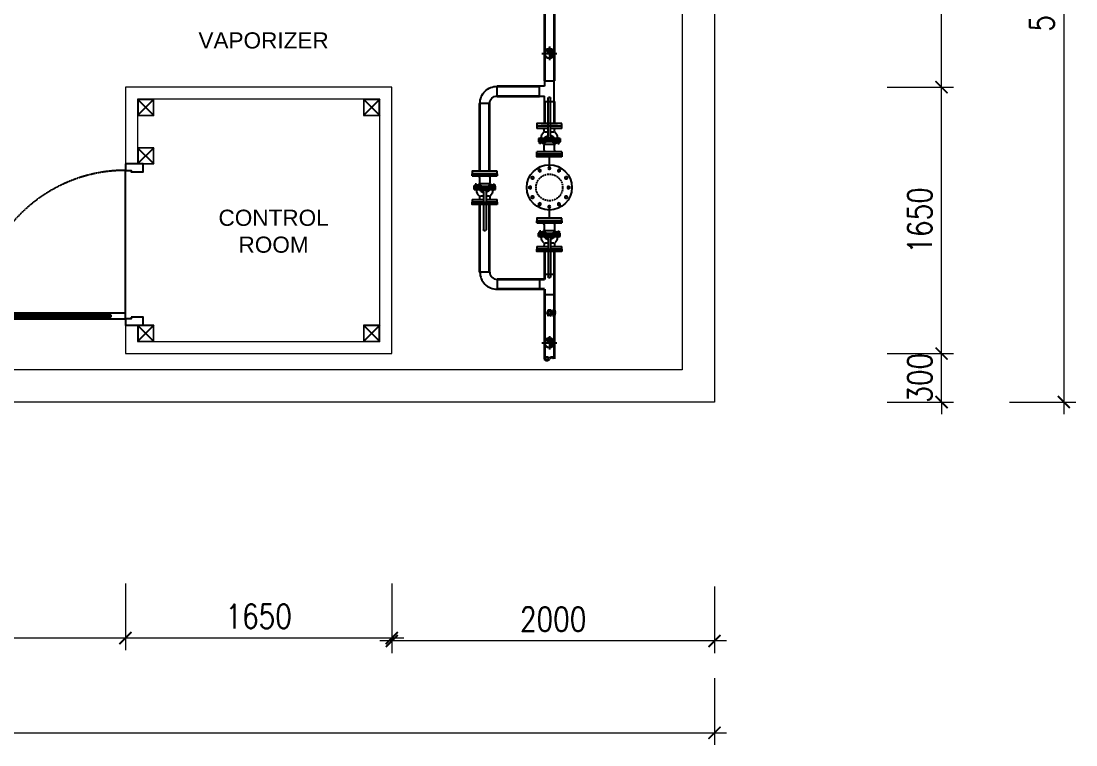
# Model space of a CAD drawing. Extents: x 56812 to 137383, y 2944 to 27175.
# Drawn here: x 67017 to 73553, y 17511 to 21994 of the extents above; entities that cross this region are included whole.
import ezdxf

# ---------------------------------------------------------------- set-up
doc = ezdxf.new("R2010")
doc.units = 0
doc.header["$MEASUREMENT"] = 0
for name, pattern in [('CONTINOUS', [0]), ('DASHEDX2', [1.5, 1, -0.5]), ('HIDDEN', [0.375, 0.25, -0.125])]:
    doc.linetypes.add(name, pattern=pattern)
doc.layers.get('0').update_dxf_attribs({"lineweight": 5})
doc.layers.add('0 @ 1', color=7, linetype='Continuous', lineweight=5)
doc.layers.add('VAPORRIZER', color=2, linetype='Continuous', lineweight=30)
for name, color, linetype in [('Dimension', 14, 'Continuous'), ('EQUIPMENT', 6, 'Continuous'), ('THAY2', 9, 'Continuous'), ('VAN', 7, 'Continuous'), ('WA1', 3, 'Continuous')]:
    doc.layers.add(name, color=color, linetype=linetype)
doc.styles.add('@A31$0$A3-factory$0$Arial', font='arial.ttf', dxfattribs={"height": 1.6})
doc.styles.add('DIM', font='romans.shx', dxfattribs={"width": 0.8})
doc.dimstyles.new('AD-75', dxfattribs={"dimscale": 75, "dimtxt": 2, "dimasz": 1, "dimexe": 1, "dimexo": 0, "dimgap": 0.8, "dimtad": 1, "dimdec": 0, "dimzin": 0, "dimdsep": 46, "dimtxsty": 'DIM', "dimblk": 'ARCHTICK', "dimcen": 0.09, "dimdle": 1, "dimclrd": 14, "dimclre": 14, "dimclrt": 7, "dimadec": 0, "dimazin": 0, "dimtfac": 1, "dimtdec": 0, "dimtix": 1, "dimtmove": 2, "dimatfit": 3, "dimldrblk": 'DOT', "dimfxl": 4.5, "dimfxlon": 1, "dimtolj": 1, "dimtzin": 0, "dimlwd": 13, "dimlwe": 13, "dimarcsym": 0})

# ---------------------------------------------------------------- blocks, each defined once
blk = doc.blocks.new('GB-A50S')
at = {"color": 0, "linetype": 'ByBlock'}
for p, q in [((14, 77.5), (0, 77.5)), ((0, 77.5), (0, -77.5)), ((14, 77.5), (14, -77.5)), ((97, 66.3), (77, 66.3)), ((77, 66.3), (77, -66.3)), ((87, 66.3), (87, 21.6)), ((97, 66.3), (97, 26.3)), ((160, 77.5), (174, 77.5)), ((160, 77.5), (160, 8)), ((174, 77.5), (174, 8)), ((-2, 50), (0, 50)), ((-2, 50), (-2, -50)), ((24, 32), (16.5, 33.3)), ((24, 32), (58, 32)), ((62.6, -27), (62.6, 27)), ((65.5, 60.3), (70.5, 60.3)), ((65.5, 52.3), (65.5, 60.3)), ((65.5, 59.3), (70.5, 59.3)), ((65.5, 53.3), (70.5, 53.3)), ((65.5, 52.3), (70.5, 52.3)), ((65.5, 28.1), (65.5, 36.1)), ((65.5, 36.1), (70.5, 36.1)), ((65.5, 35.1), (70.5, 35.1)), ((65.5, 29.1), (70.5, 29.1)), ((65.5, 28.1), (70.5, 28.1)), ((70.5, 50.7), (70.5, 61.9)), ((70.5, 26.4), (70.5, 37.7)), ((77, 63.8), (71.2, 63.8)), ((71.2, 60), (77, 60)), ((77, 52.5), (71.2, 52.5)), ((71.2, 48.8), (77, 48.8)), ((77, 39.6), (71.2, 39.6)), ((71.2, 35.8), (77, 35.8)), ((77, 28.3), (71.2, 28.3)), ((71.2, 24.5), (77, 24.5)), ((85.8, 4.6), (81.6, 8.8)), ((86.9, 21.6), (91.1, 21.6)), ((87, -1.7), (87, 1.7)), ((101, 6.9), (94.1, 0)), ((94.1, 0), (101, -6.9)), ((107.9, 0), (101, 6.9)), ((101, -6.9), (107.9, 0)), ((107.5, 23.8), (114.5, 11.6)), ((111.4, 8), (348, 8)), ((114.5, 11.6), (114.5, 8)), ((139.4, 8), (139.4, 27)), ((141.7, 32), (150, 32)), ((150, 32), (157.5, 33.3)), ((176, 50), (174, 50)), ((176, 50), (176, 8)), ((351, 5), (351, -5)), ((0, -50), (-2, -50)), ((24, -32), (16.5, -33.3)), ((24, -32), (58, -32)), ((65.5, -28.1), (70.5, -28.1)), ((65.5, -28.1), (65.5, -36.1)), ((65.5, -29.1), (70.5, -29.1)), ((65.5, -35.1), (70.5, -35.1)), ((65.5, -36.1), (70.5, -36.1)), ((65.5, -52.3), (65.5, -60.3)), ((65.5, -52.3), (70.5, -52.3)), ((65.5, -53.3), (70.5, -53.3)), ((65.5, -59.3), (70.5, -59.3)), ((65.5, -60.3), (70.5, -60.3)), ((70.5, -26.4), (70.5, -37.7)), ((70.5, -50.7), (70.5, -61.9)), ((71.2, -24.5), (77, -24.5)), ((77, -28.3), (71.2, -28.3)), ((71.2, -35.8), (77, -35.8)), ((77, -39.6), (71.2, -39.6)), ((71.2, -48.8), (77, -48.8)), ((77, -52.5), (71.2, -52.5)), ((71.2, -60), (77, -60)), ((77, -63.8), (71.2, -63.8)), ((85.8, -4.6), (81.6, -8.8)), ((86.9, -21.6), (91.1, -21.6)), ((87, -21.6), (87, -66.3)), ((97, -26.3), (97, -66.3)), ((107.5, -23.8), (114.5, -11.6)), ((111.4, -8), (348, -8)), ((114.5, -8), (114.5, -11.6)), ((139.4, -27), (139.4, -8)), ((141.7, -32), (150, -32)), ((150, -32), (157.5, -33.3)), ((160, -8), (160, -77.5)), ((174, -8), (174, -77.5)), ((174, -50), (176, -50)), ((176, -8), (176, -50)), ((0, -77.5), (14, -77.5)), ((97, -66.3), (77, -66.3)), ((174, -77.5), (160, -77.5))]:
    blk.add_line(p, q, dxfattribs=at)
for points in [[(106.1, 20), (103.5, 15.6), (98.5, 15.6), (95.9, 20), (98.5, 24.4), (103.5, 24.4)], [(106.1, -20), (103.5, -15.6), (98.5, -15.6), (95.9, -20), (98.5, -24.4), (103.5, -24.4)]]:
    blk.add_lwpolyline(points, close=True, dxfattribs=at)
for centre, radius in [((86.9, 14.1), 3.13), ((101, 20), 4.38), ((86.9, -14.1), 3.13), ((101, -20), 4.38)]:
    blk.add_circle(centre, radius, dxfattribs=at)
for centre, radius, start, end in [((17, 36.3), 3, 180, 260), ((58, 37), 5, 270, 339.44477), ((72, 31.7), 10, 90.16577, 159.44477), ((73.3, 61.9), 2.79, 137.7545, 222.2455), ((80.6, 56.3), 10.1, 158.13455, 201.86545), ((73.3, 50.7), 2.79, 137.7545, 222.2455), ((73.3, 37.7), 2.79, 137.7545, 222.2455), ((80.6, 32.1), 10.1, 158.13455, 201.86545), ((73.3, 26.4), 2.79, 137.7545, 222.2455), ((72, 46.7), 5, 270.16577, 0), ((86.9, 14.1), 7.5, 90, 225), ((83, 1.7), 4, 0, 45), ((101, 0), 13.1, 37.55497, 322.44503), ((91.1, 25.4), 3.75, 270, 331.36024), ((101, 20), 7.5, 30, 151.36024), ((102, 55), 5, 180.00202, 268.9582), ((101, 0), 50, 42.27791, 88.9582), ((141.7, 37), 5, 222.27791, 270), ((157, 36.3), 3, 280, 0), ((348, 5), 3, 0, 90), ((17, -36.3), 3, 100, 180), ((58, -37), 5, 20.55523, 90), ((72, -31.7), 10, 200.55523, 269.83423), ((73.3, -26.4), 2.79, 137.7545, 222.2455), ((80.6, -32.1), 10.1, 158.13455, 201.86545), ((73.3, -37.7), 2.79, 137.7545, 222.2455), ((73.3, -50.7), 2.79, 137.7545, 222.2455), ((80.6, -56.3), 10.1, 158.13455, 201.86545), ((73.3, -61.9), 2.79, 137.7545, 222.2455), ((72, -46.7), 5, 0, 89.83423), ((86.9, -14.1), 7.5, 135, 270), ((83, -1.7), 4, 315, 0), ((91.1, -25.4), 3.75, 28.63976, 90), ((101, -20), 7.5, 208.63976, 330), ((102, -55), 5, 91.0418, 179.99749), ((101, 0), 50, 271.0418, 317.72209), ((141.7, -37), 5, 90, 137.72209), ((157, -36.3), 3, 0, 80), ((348, -5), 3, 270, 0)]:
    blk.add_arc(centre, radius, start, end, dxfattribs=at)
blk = doc.blocks.new('50A SECTION')
at = {"layer": 'VAN'}
h = blk.add_hatch(dxfattribs=at)
h.set_pattern_fill('ANSI31', color=0, scale=50, style=0)
h.paths.add_polyline_path([(405885.5, 314882.9, -1), (405885.5, 314912.9, 0.414214), (405855.5, 314882.9)])
h.paths.add_polyline_path([(405885.5, 314882.9), (405855.5, 314882.9, 0.414214), (405885.5, 314852.9)])
h.paths.add_polyline_path([(405885.5, 314852.9, 1), (405885.5, 314882.9)])
at = {"layer": 'VAN', "color": 0}
for p, q in [((405885.5, 314841.2), (405885.5, 314924.7)), ((405932.3, 314882.9), (405838.7, 314882.9))]:
    blk.add_line(p, q, dxfattribs=at)
blk.add_circle((405885.5, 314882.9), 30, dxfattribs=at)
for centre, radius, start, end in [((405885.5, 314882.9), 30, 0, 180), ((405885.5, 314897.9), 15, 90, 270), ((405885.5, 314867.9), 15, 270, 90)]:
    blk.add_arc(centre, radius, start, end, dxfattribs=at)
blk = doc.blocks.new('A$C05497761')
at = {"layer": 'VAN'}
for points in [[(414.8, -22.4), (414.8, 38.1, 0.414214), (308.4, -68.4, 0.414214)], [(414.8, -22.4, 0.414214), (368.9, -68.4), (308.4, -68.4)]]:
    blk.add_lwpolyline(points, format="xyb", dxfattribs=at)
blk = doc.blocks.new('TEE 50A')
at = {"layer": 'VAN', "color": 0}
for p, q in [((406017.5, 315080.6), (406078, 315080.6)), ((406017.5, 315080.6), (406017.5, 315047.4)), ((406078, 315080.6), (406078, 314953.6)), ((405985.8, 315047.4), (405985.8, 314986.9)), ((405985.8, 315047.4), (406017.5, 315047.4)), ((406017.5, 314986.9), (405985.8, 314986.9)), ((406017.5, 314953.6), (406017.5, 314986.9)), ((406017.5, 314953.6), (406078, 314953.6))]:
    blk.add_line(p, q, dxfattribs=at)
blk = doc.blocks.new('STOP TOP VIEW')
at = {"layer": 'EQUIPMENT'}
for p, q in [((431181, 327748), (431181, 327741)), ((431181, 327741), (431183, 327741)), ((431183, 327741), (431249, 327741)), ((431194, 327748), (431194, 327741)), ((431200, 327748), (431200, 327741)), ((431222, 327735), (431222, 327741)), ((431227, 327735), (431227, 327741)), ((431238, 327741), (431266, 327741)), ((431249, 327748), (431249, 327741)), ((431254, 327748), (431254, 327741)), ((431267, 327741), (431266, 327741)), ((431267, 327748), (431267, 327741)), ((431204, 327727), (431204, 327704)), ((431204, 327727), (431238, 327727)), ((431244, 327724), (431205, 327724)), ((431205, 327724), (431205, 327710)), ((431205, 327710), (431207, 327710)), ((431207, 327689), (431207, 327710)), ((431242, 327710), (431207, 327710)), ((431208, 327733), (431208, 327728)), ((431208, 327728), (431241, 327728)), ((431238, 327735), (431210, 327735)), ((431238, 327728), (431241, 327728)), ((431238, 327727), (431244, 327727)), ((431241, 327728), (431241, 327733)), ((431244, 327710), (431242, 327710)), ((431242, 327710), (431242, 327689)), ((431244, 327727), (431244, 327704)), ((431244, 327724), (431244, 327710))]:
    blk.add_line(p, q, dxfattribs=at)
blk.add_lwpolyline([(431207, 327701), (431200, 327689), (431212, 327669), (431236, 327669), (431248, 327689), (431242, 327701)], dxfattribs=at)
for centre, radius, start, end in [((431188, 327748), 6.48, 108.2189, 180), ((431224, 327638), 123, 71.7811, 108.2189), ((431224, 327638), 123, 71.7811, 83.4111), ((431261, 327748), 6.48, 0, 71.7811), ((431224, 327689), 24.6, 135.2778, 44.7222), ((431224, 327689), 20.7, 147.5383, 32.4617), ((431224, 327689), 17.5, 0, 180), ((431224, 327689), 17.5, 180, 0), ((431211, 327731), 3.5, 100.6799, 150.5765), ((431238, 327731), 3.5, 29.4235, 79.3201)]:
    blk.add_arc(centre, radius, start, end, dxfattribs=at)
blk = doc.blocks.new('*U18')
at = {"ltscale": 100}
for p, q in [((40, 930), (40, 210)), ((75, 210), (75, 930))]:
    blk.add_line(p, q, dxfattribs=at)
at = {"color": 8, "ltscale": 100}
blk.add_line((40, 110), (960, 110), dxfattribs=at)
at = {"ltscale": 100}
for points in [[(40, 1030), (40, 930), (52.5, 930), (52.5, 940), (62.5, 940), (62.5, 930), (75, 930), (75, 1030)], [(62.5, 210), (62.5, 200), (52.5, 200), (52.5, 210), (40, 210), (40, 110), (75, 110), (75, 210)], [(50, 75), (40, 75), (40, 110), (0, 110), (0, 0), (50, 0)], [(1000, 110), (960, 110), (960, 75), (950, 75), (950, 0), (1000, 0)]]:
    blk.add_lwpolyline(points, close=True, dxfattribs=at)
at = {"color": 8, "ltscale": 100}
blk.add_lwpolyline([(62.5, 940), (52.5, 940), (52.5, 200), (62.5, 200)], close=True, dxfattribs=at)
at = {"color": 8, "linetype": 'HIDDEN', "ltscale": 10}
blk.add_arc((40, 110), 920, 360, 90, dxfattribs=at)
blk = doc.blocks.new('_ArchTick')
at = {"color": 0, "linetype": 'ByBlock', "const_width": 0.15}
blk.add_lwpolyline([(-0.5, -0.5), (0.5, 0.5)], dxfattribs=at)
blk = doc.blocks.new('*D29')
at = {"layer": 'Defpoints', "color": 0, "transparency": 16777216}
for p in [(69313.7, 18853.8), (71313.6, 18853.8), (69313.7, 18154.7)]:
    blk.add_point(p, dxfattribs=at)
at = {"layer": 'Dimension', "color": 14, "linetype": 'CONTINOUS', "lineweight": 13, "transparency": 16777216}
for p, q in [((69313.7, 18492.2), (69313.7, 18079.7)), ((71313.6, 18492.2), (71313.6, 18079.7)), ((71388.6, 18154.7), (69238.7, 18154.7))]:
    blk.add_line(p, q, dxfattribs=at)
at = {"layer": 'Dimension', "color": 14, "lineweight": 13, "transparency": 16777216, "xscale": 75, "yscale": 75, "zscale": 75, "rotation": 180}
blk.add_blockref('_ArchTick', (69313.7, 18154.7), dxfattribs=at)
at = {"layer": 'Dimension', "color": 14, "lineweight": 13, "transparency": 16777216, "xscale": 75, "yscale": 75, "zscale": 75}
blk.add_blockref('_ArchTick', (71313.6, 18154.7), dxfattribs=at)
at = {"layer": 'Dimension', "color": 7, "transparency": 16777216, "insert": (70313.6, 18289.7), "char_height": 150, "attachment_point": 5, "style": 'DIM'}
blk.add_mtext('\\A1;2000', dxfattribs=at)
blk = doc.blocks.new('_Dot')
at = {"color": 0, "linetype": 'ByBlock', "lineweight": -2}
blk.add_line((-0.5, 0), (-1, 0), dxfattribs=at)
at = {"color": 0, "linetype": 'ByBlock', "const_width": 0.5}
blk.add_lwpolyline([(-0.25, 0, 1), (0.25, 0, 1)], format="xyb", close=True, dxfattribs=at)
blk = doc.blocks.new('*D30')
at = {"layer": 'Defpoints', "color": 0, "transparency": 16777216}
for p in [(67663.7, 18853.8), (69313.7, 18853.8), (67663.7, 18172.7)]:
    blk.add_point(p, dxfattribs=at)
at = {"layer": 'Dimension', "color": 14, "linetype": 'CONTINOUS', "lineweight": 13, "transparency": 16777216}
for p, q in [((67663.7, 18510.2), (67663.7, 18097.7)), ((69313.7, 18510.2), (69313.7, 18097.7)), ((69388.7, 18172.7), (67588.7, 18172.7))]:
    blk.add_line(p, q, dxfattribs=at)
at = {"layer": 'Dimension', "color": 14, "lineweight": 13, "transparency": 16777216, "xscale": 75, "yscale": 75, "zscale": 75, "rotation": 180}
blk.add_blockref('_ArchTick', (67663.7, 18172.7), dxfattribs=at)
at = {"layer": 'Dimension', "color": 14, "lineweight": 13, "transparency": 16777216, "xscale": 75, "yscale": 75, "zscale": 75}
blk.add_blockref('_ArchTick', (69313.7, 18172.7), dxfattribs=at)
at = {"layer": 'Dimension', "color": 7, "transparency": 16777216, "insert": (68488.7, 18307.7), "char_height": 150, "attachment_point": 5, "style": 'DIM'}
blk.add_mtext('\\A1;1650', dxfattribs=at)
blk = doc.blocks.new('*D31')
at = {"layer": 'Defpoints', "color": 0, "transparency": 16777216}
for p in [(71888.7, 19935), (72720.5, 19935), (71888.7, 19634.9)]:
    blk.add_point(p, dxfattribs=at)
at = {"layer": 'Dimension', "color": 14, "linetype": 'CONTINOUS', "lineweight": 13, "transparency": 16777216}
for p, q in [((72720.5, 19935), (72720.5, 20010)), ((72383, 19935), (72795.5, 19935)), ((72720.5, 19634.9), (72720.5, 19935)), ((72383, 19634.9), (72795.5, 19634.9)), ((72720.5, 19634.9), (72720.5, 19559.9))]:
    blk.add_line(p, q, dxfattribs=at)
at = {"layer": 'Dimension', "color": 14, "lineweight": 13, "transparency": 16777216, "xscale": 75, "yscale": 75, "zscale": 75}
for p, rotation in [((72720.5, 19935), 270), ((72720.5, 19634.9), 90)]:
    blk.add_blockref('_ArchTick', p, dxfattribs=dict(at, rotation=rotation))
at = {"layer": 'Dimension', "color": 7, "transparency": 16777216, "insert": (72585.5, 19785), "char_height": 150, "attachment_point": 5, "rotation": 90, "style": 'DIM'}
blk.add_mtext('\\A1;300', dxfattribs=at)
blk = doc.blocks.new('*D32')
at = {"layer": 'Defpoints', "color": 0, "transparency": 16777216}
for p in [(71888.7, 21585), (72720.5, 21585), (71888.7, 19935)]:
    blk.add_point(p, dxfattribs=at)
at = {"layer": 'Dimension', "color": 14, "linetype": 'CONTINOUS', "lineweight": 13, "transparency": 16777216}
for p, q in [((72720.5, 19860), (72720.5, 21660)), ((72383, 21585), (72795.5, 21585)), ((72383, 19935), (72795.5, 19935))]:
    blk.add_line(p, q, dxfattribs=at)
at = {"layer": 'Dimension', "color": 14, "lineweight": 13, "transparency": 16777216, "xscale": 75, "yscale": 75, "zscale": 75}
for p, rotation in [((72720.5, 21585), 90), ((72720.5, 19935), 270)]:
    blk.add_blockref('_ArchTick', p, dxfattribs=dict(at, rotation=rotation))
at = {"layer": 'Dimension', "color": 7, "transparency": 16777216, "insert": (72585.5, 20760), "char_height": 150, "attachment_point": 5, "rotation": 90, "style": 'DIM'}
blk.add_mtext('\\A1;1650', dxfattribs=at)
blk = doc.blocks.new('*D33')
at = {"layer": 'Defpoints', "color": 0, "transparency": 16777216}
for p in [(71888.7, 24634.9), (72720.5, 24634.9), (71888.7, 21585)]:
    blk.add_point(p, dxfattribs=at)
at = {"layer": 'Dimension', "color": 14, "linetype": 'CONTINOUS', "lineweight": 13, "transparency": 16777216}
for p, q in [((72720.5, 21510), (72720.5, 24709.9)), ((72383, 24634.9), (72795.5, 24634.9)), ((72383, 21585), (72795.5, 21585))]:
    blk.add_line(p, q, dxfattribs=at)
at = {"layer": 'Dimension', "color": 14, "lineweight": 13, "transparency": 16777216, "xscale": 75, "yscale": 75, "zscale": 75}
for p, rotation in [((72720.5, 24634.9), 90), ((72720.5, 21585), 270)]:
    blk.add_blockref('_ArchTick', p, dxfattribs=dict(at, rotation=rotation))
at = {"layer": 'Dimension', "color": 7, "transparency": 16777216, "insert": (72585.5, 23110), "char_height": 150, "attachment_point": 5, "rotation": 90, "style": 'DIM'}
blk.add_mtext('\\A1;3050', dxfattribs=at)
blk = doc.blocks.new('*D34')
at = {"layer": 'Defpoints', "color": 0, "transparency": 16777216}
for p in [(71888.7, 24634.9), (71888.7, 19634.9), (73478, 19634.9)]:
    blk.add_point(p, dxfattribs=at)
at = {"layer": 'Dimension', "color": 14, "linetype": 'CONTINOUS', "lineweight": 13, "transparency": 16777216}
for p, q in [((73478, 24709.9), (73478, 19559.9)), ((73140.5, 24634.9), (73553, 24634.9)), ((73140.5, 19634.9), (73553, 19634.9))]:
    blk.add_line(p, q, dxfattribs=at)
at = {"layer": 'Dimension', "color": 14, "lineweight": 13, "transparency": 16777216, "xscale": 75, "yscale": 75, "zscale": 75}
for p, rotation in [((73478, 24634.9), 90), ((73478, 19634.9), 270)]:
    blk.add_blockref('_ArchTick', p, dxfattribs=dict(at, rotation=rotation))
at = {"layer": 'Dimension', "color": 7, "transparency": 16777216, "insert": (73343, 22134.9), "char_height": 150, "attachment_point": 5, "rotation": 90, "style": 'DIM'}
blk.add_mtext('\\A1;5000', dxfattribs=at)
blk = doc.blocks.new('*D35')
at = {"layer": 'Defpoints', "color": 0, "transparency": 16777216}
for p in [(64513.6, 18853.8), (67663.7, 18853.8), (64513.6, 18172.7)]:
    blk.add_point(p, dxfattribs=at)
at = {"layer": 'Dimension', "color": 14, "linetype": 'CONTINOUS', "lineweight": 13, "transparency": 16777216}
for p, q in [((64513.6, 18510.2), (64513.6, 18097.7)), ((67663.7, 18510.2), (67663.7, 18097.7)), ((67738.7, 18172.7), (64438.6, 18172.7))]:
    blk.add_line(p, q, dxfattribs=at)
at = {"layer": 'Dimension', "color": 14, "lineweight": 13, "transparency": 16777216, "xscale": 75, "yscale": 75, "zscale": 75, "rotation": 180}
blk.add_blockref('_ArchTick', (64513.6, 18172.7), dxfattribs=at)
at = {"layer": 'Dimension', "color": 14, "lineweight": 13, "transparency": 16777216, "xscale": 75, "yscale": 75, "zscale": 75}
blk.add_blockref('_ArchTick', (67663.7, 18172.7), dxfattribs=at)
at = {"layer": 'Dimension', "color": 7, "transparency": 16777216, "insert": (66088.6, 18307.7), "char_height": 150, "attachment_point": 5, "style": 'DIM'}
blk.add_mtext('\\A1;3150', dxfattribs=at)
blk = doc.blocks.new('*D38')
at = {"layer": 'Defpoints', "color": 0, "transparency": 16777216}
for p in [(59513.6, 18853.8), (71313.6, 18853.8), (71313.6, 17586.1)]:
    blk.add_point(p, dxfattribs=at)
at = {"layer": 'Dimension', "color": 14, "linetype": 'CONTINOUS', "lineweight": 13, "transparency": 16777216}
for p, q in [((59513.6, 17923.6), (59513.6, 17511.1)), ((71313.6, 17923.6), (71313.6, 17511.1)), ((59438.6, 17586.1), (71388.6, 17586.1))]:
    blk.add_line(p, q, dxfattribs=at)
at = {"layer": 'Dimension', "color": 14, "lineweight": 13, "transparency": 16777216, "xscale": 75, "yscale": 75, "zscale": 75, "rotation": 180}
blk.add_blockref('_ArchTick', (59513.6, 17586.1), dxfattribs=at)
at = {"layer": 'Dimension', "color": 14, "lineweight": 13, "transparency": 16777216, "xscale": 75, "yscale": 75, "zscale": 75}
blk.add_blockref('_ArchTick', (71313.6, 17586.1), dxfattribs=at)
at = {"layer": 'Dimension', "color": 7, "transparency": 16777216, "insert": (65413.6, 17721.1), "char_height": 150, "attachment_point": 5, "style": 'DIM'}
blk.add_mtext('\\A1;11800', dxfattribs=at)
blk = doc.blocks.new('A$C067A7958')
at = {"layer": 'Dimension'}
for points in [[(0, 100), (100, 0)], [(100, 100), (0, 0)]]:
    blk.add_lwpolyline(points, dxfattribs=at)
at = {"layer": 'WA1', "lineweight": 5}
for points in [[(0, 0), (100, 0), (100, 100), (0, 100)], [(2.5, 2.5), (97.5, 2.5), (97.5, 97.5), (2.5, 97.5)]]:
    blk.add_lwpolyline(points, close=True, dxfattribs=at)

msp = doc.modelspace()

# ---------------------------------------------------------------- linework, layer by layer
at = {"layer": 'EQUIPMENT'}
for p, q in [((70290, 21104.1), (70290, 21154.1)), ((70290, 20774.1), (70290, 20824.1)), ((70281.3, 20201.8), (70281.3, 20171.3)), ((70297.5, 20203.1), (70282.6, 20203.1)), ((70297.5, 20204.4), (70297.5, 20168.7)), ((70298.8, 20203.1), (70298.8, 20170)), ((70297.5, 20170), (70282.6, 20170))]:
    msp.add_line(p, q, dxfattribs=at)
at = {"layer": 'EQUIPMENT', "flags": 128}
for points in [[(70223.3, 21064.2), (70230, 21060.3), (70236.7, 21064.2), (70236.7, 21071.9), (70230, 21075.8), (70223.3, 21071.9)], [(70282.3, 21084.1), (70286.2, 21077.4), (70293.9, 21077.4), (70297.8, 21084.1), (70293.9, 21090.8), (70286.2, 21090.8)], [(70343.3, 21071.9), (70343.3, 21064.2), (70350, 21060.3), (70356.7, 21064.2), (70356.7, 21071.9), (70350, 21075.8)], [(70182.2, 21017.4), (70190, 21017.4), (70193.8, 21024.1), (70190, 21030.8), (70182.2, 21030.8), (70178.4, 21024.1)], [(70390.1, 21030.8), (70386.2, 21024.1), (70390.1, 21017.4), (70397.8, 21017.4), (70401.7, 21024.1), (70397.8, 21030.8)], [(70170, 20956.4), (70176.7, 20960.2), (70176.7, 20968), (70170, 20971.8), (70163.3, 20968), (70163.3, 20960.2)], [(70410, 20971.8), (70403.3, 20968), (70403.3, 20960.2), (70410, 20956.4), (70416.7, 20960.2), (70416.7, 20968)], [(70190, 20897.4), (70193.8, 20904.1), (70190, 20910.8), (70182.2, 20910.8), (70178.4, 20904.1), (70182.2, 20897.4)], [(70236.7, 20856.3), (70236.7, 20864), (70230, 20867.9), (70223.3, 20864), (70223.3, 20856.3), (70230, 20852.4)], [(70356.7, 20864), (70350, 20867.9), (70343.3, 20864), (70343.3, 20856.3), (70350, 20852.4), (70356.7, 20856.3)], [(70397.8, 20910.8), (70390.1, 20910.8), (70386.2, 20904.1), (70390.1, 20897.4), (70397.8, 20897.4), (70401.7, 20904.1)], [(70297.8, 20844.1), (70293.9, 20850.8), (70286.2, 20850.8), (70282.3, 20844.1), (70286.2, 20837.4), (70293.9, 20837.4)]]:
    msp.add_lwpolyline(points, close=True, dxfattribs=at)
at = {"layer": 'EQUIPMENT'}
msp.add_circle((70290, 20964.1), 140, dxfattribs=at)
at = {"layer": 'EQUIPMENT', "linetype": 'DASHEDX2', "ltscale": 10}
msp.add_circle((70290, 20964.1), 82.5, dxfattribs=at)
at = {"layer": 'EQUIPMENT'}
for centre, start, end in [((70282.6, 20201.8), 90, 180), ((70297.5, 20203.1), 0, 90), ((70282.6, 20171.3), 180, 270), ((70297.5, 20170), 270, 0)]:
    msp.add_arc(centre, 1.3, start, end, dxfattribs=at)
at = {"layer": 'VAN', "color": 0}
for points in [[(70367.5, 21360.1), (70212.5, 21360.1), (70212.5, 21346.1), (70367.5, 21346.1)], [(70367.5, 21154.1), (70212.5, 21154.1), (70212.5, 21168.1), (70367.5, 21168.1)], [(69967.5, 21065.1), (69812.5, 21065.1), (69812.5, 21051.1), (69967.5, 21051.1)], [(69967.5, 20859.1), (69812.5, 20859.1), (69812.5, 20873.1), (69967.5, 20873.1)], [(70367.5, 20774.1), (70212.5, 20774.1), (70212.5, 20760.1), (70367.5, 20760.1)], [(70367.5, 20568.1), (70212.5, 20568.1), (70212.5, 20582.1), (70367.5, 20582.1)]]:
    msp.add_lwpolyline(points, close=True, dxfattribs=at)
msp.add_circle((70290, 20002), 30, dxfattribs=at)
at = {"layer": 'VAPORRIZER', "color": 2, "lineweight": 35}
for p, q in [((70260, 22194.5), (70260, 21623.8)), ((70320, 22194.5), (70320, 21623.8)), ((69966.5, 21590.6), (70228.3, 21590.6)), ((69966.5, 21530.1), (70228.3, 21530.1)), ((69860, 21069.1), (69860, 21484.1)), ((69920, 21069.1), (69920, 21484.1)), ((70260, 21496.8), (70260, 21364.1)), ((70320, 21496.8), (70320, 21364.1)), ((69860, 20440), (69860, 20859.1)), ((69920, 20440), (69920, 20859.1)), ((70260, 20564.1), (70260, 20394.1)), ((70320, 20564.1), (70320, 20002)), ((70260, 20394.1), (69966.5, 20394.1)), ((70260, 20334.1), (69966.5, 20334.1)), ((70260, 20334.1), (70260, 20002)), ((70260, 20002), (70260, 19902.2)), ((70320, 20002), (70320, 19902.7))]:
    msp.add_line(p, q, dxfattribs=at)
for centre, radius, start, end in [((70275, 19893.6), 17.4, 29.84609, 150.15391), ((70275, 19910.7), 17.4, 209.84609, 330.15391), ((70305.2, 19894.1), 17.1, 27.92968, 152.44315)]:
    msp.add_arc(centre, radius, start, end, dxfattribs=at)
at = {"layer": 'WA1', "lineweight": 5}
for points in [[(67613.6, 24634.9), (71313.6, 24634.9), (71313.6, 19634.9), (59513.6, 19634.9), (59513.6, 24634.9), (66613.6, 24634.9)], [(67613.6, 24434.9), (71113.6, 24434.9), (71113.6, 22209.9), (71113.6, 19834.9), (64463.6, 19834.9)], [(67663.7, 20110), (67663.7, 19935), (69313.7, 19935), (69313.7, 21585), (67663.7, 21585), (67663.7, 21110)], [(67738.7, 20110), (67738.7, 20010), (69238.7, 20010), (69238.7, 21510), (67738.7, 21510), (67738.7, 21110)], [(67838.7, 21110), (67663.7, 21110)], [(67663.7, 20110), (67838.7, 20110)]]:
    msp.add_lwpolyline(points, dxfattribs=at)

# ---------------------------------------------------------------- block references
at = {"layer": 'Dimension'}
for p in [(67738.7, 21410), (69138.7, 21410), (67738.7, 21110), (67738.7, 20010), (69138.7, 20010)]:
    msp.add_blockref('A$C067A7958', p, dxfattribs=at)
at = {"layer": 'THAY2', "rotation": 90}
msp.add_blockref('*U18', (67773.7, 20110), dxfattribs=at)
at = {"layer": 'VAN', "color": 0}
for name, p, rotation in [('50A SECTION', (476175.5, 336677.5), 180), ('A$C05497761', (69898.1, 20025.2), 90.00000000000001), ('50A SECTION', (476175.5, 334884.9), 180)]:
    msp.add_blockref(name, p, dxfattribs=dict(at, rotation=rotation))
at = {"layer": 'VAN', "color": 0, "xscale": -1}
for name, p, rotation in [('A$C05497761', (69898.1, 21899), 90), ('TEE 50A', (-335757.5, 336577.5), 180)]:
    msp.add_blockref(name, p, dxfattribs=dict(at, rotation=rotation))
at = {"layer": 'VAN', "xscale": -1}
for p, rotation in [((70290, 21170.1), 270.0000000000672), ((69890, 21049.1), 90), ((70290, 20758.1), 90)]:
    msp.add_blockref('GB-A50S', p, dxfattribs=dict(at, rotation=rotation))
at = {"layer": 'VAN', "color": 0}
msp.add_blockref('TEE 50A', (-335757.5, -294653.3), dxfattribs=at)
at = {"layer": 'VAN', "color": 0, "xscale": -0.5, "yscale": 0.5, "zscale": 0.5, "rotation": 270}
msp.add_blockref('STOP TOP VIEW', (-93554.7, -195425.6), dxfattribs=at)

# ---------------------------------------------------------------- texts
at = {"layer": '0 @ 1', "char_height": 100, "style": '@A31$0$A3-factory$0$Arial'}
for s, insert, attachment_point in [('VAPORIZER', (68922.9, 21925), 3), ('CONTROL ROOM', (68581.3, 20826.4), 2)]:
    msp.add_mtext_dynamic_manual_height_columns(s, width=958.027, gutter_width=8, heights=[0], dxfattribs=dict(at, insert=insert, attachment_point=attachment_point))

# ---------------------------------------------------------------- dimensions: what is measured, and where the dimension line sits
at = {"layer": 'Dimension'}
for base, p1, p2, picture, middle in [((72720.5, 24634.9), (71888.7, 21585), (71888.7, 24634.9), '*D33', (72585.5, 23110)), ((73478, 19634.9), (71888.7, 24634.9), (71888.7, 19634.9), '*D34', (73343, 22134.9)), ((72720.5, 21585), (71888.7, 19935), (71888.7, 21585), '*D32', (72585.5, 20760)), ((72720.5, 19935), (71888.7, 19634.9), (71888.7, 19935), '*D31', (72585.5, 19785))]:
    dim = msp.add_linear_dim(base=base, p1=p1, p2=p2, angle=90, dimstyle='AD-75', dxfattribs=at)
    dim.commit()
    dim.dimension.update_dxf_attribs({"geometry": picture, "text_midpoint": middle})
for base, p1, p2, picture, middle in [((71313.6, 17586.1), (59513.6, 18853.8), (71313.6, 18853.8), '*D38', (65413.6, 17721.1)), ((64513.6, 18172.7), (67663.7, 18853.8), (64513.6, 18853.8), '*D35', (66088.6, 18307.7)), ((67663.7, 18172.7), (69313.7, 18853.8), (67663.7, 18853.8), '*D30', (68488.7, 18307.7)), ((69313.7, 18154.7), (71313.6, 18853.8), (69313.7, 18853.8), '*D29', (70313.6, 18289.7))]:
    dim = msp.add_linear_dim(base=base, p1=p1, p2=p2, dimstyle='AD-75', dxfattribs=at)
    dim.commit()
    dim.dimension.update_dxf_attribs({"geometry": picture, "text_midpoint": middle})

doc.saveas('drawing.dxf')
